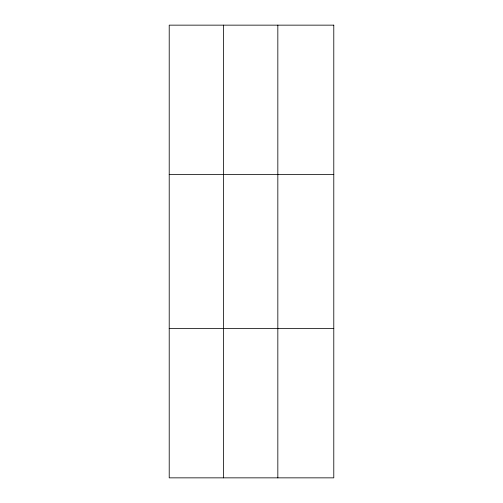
<?xml version="1.0" encoding="UTF-8"?>
<svg xmlns="http://www.w3.org/2000/svg" width="503" height="503" viewBox="0 0 503 503"><rect width="100%" height="100%" fill="white"/><g stroke="black" fill="none" stroke-linecap="round" stroke-linejoin="round"><path stroke-width="0.75" d="M277.832 25.15L277.832 477.85M169.215 174.541L333.785 174.541M169.215 328.459L333.785 328.459M223.521 25.15L223.521 477.85M333.785 25.15L333.785 477.85L169.215 477.85L169.215 25.15L333.785 25.15"/></g></svg>
